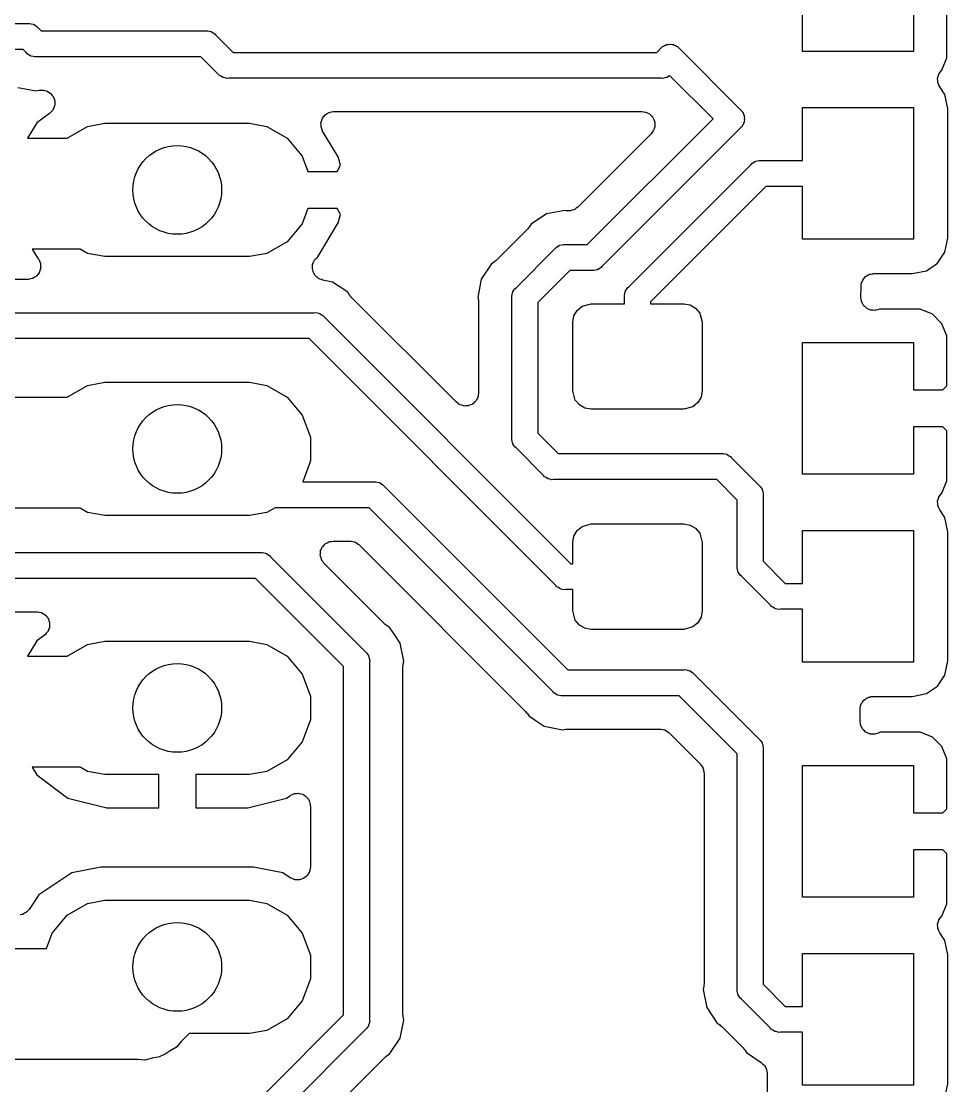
# Model space of a CAD drawing. Extents: x 81 to 178, y -172 to -32.
# Drawn here: x 104.32 to 116.84, y -93.96 to -79.58 of the extents above; entities that cross this region are included whole.
import ezdxf

# ---------------------------------------------------------------- set-up
doc = ezdxf.new("R2010")
doc.units = 0
doc.header["$MEASUREMENT"] = 0
doc.layers.add('BLACK', color=7, linetype='CONTINUOUS')

msp = doc.modelspace()

# ---------------------------------------------------------------- linework, layer by layer
at = {"layer": 'BLACK', "linetype": 'CONTINUOUS'}
for p, q in [((114.881, -79.9866), (114.881, -78.2066)), ((116.381, -79.3466), (116.381, -79.9866)), ((116.831, -80.0761), (116.831, -79.4003)), ((93.6371, -79.6103), (104.407, -79.6103)), ((104.407, -79.6103), (104.43, -79.6083)), ((104.43, -79.6083), (104.453, -79.6143)), ((104.453, -79.6143), (104.476, -79.6183)), ((104.476, -79.6183), (104.482, -79.6222)), ((104.482, -79.6222), (104.49, -79.6242)), ((104.49, -79.6242), (104.509, -79.6375)), ((104.509, -79.6375), (104.529, -79.6492)), ((104.529, -79.6492), (104.544, -79.6669)), ((104.544, -79.6669), (104.586, -79.709)), ((104.586, -79.709), (106.812, -79.709)), ((106.812, -79.709), (106.835, -79.707)), ((106.835, -79.707), (106.858, -79.713)), ((106.858, -79.713), (106.88, -79.717)), ((106.88, -79.717), (106.887, -79.7209)), ((106.887, -79.7209), (106.895, -79.723)), ((106.895, -79.723), (106.914, -79.7363)), ((106.914, -79.7363), (106.934, -79.7479)), ((106.934, -79.7479), (106.949, -79.7657)), ((106.949, -79.7657), (107.183, -80)), ((104.342, -79.9603), (93.7019, -79.9603)), ((104.384, -80.0023), (104.342, -79.9603)), ((112.908, -80), (112.975, -79.9331)), ((112.975, -79.9331), (112.986, -79.9221)), ((112.975, -79.9331), (112.975, -79.9331)), ((112.986, -79.9221), (113, -79.9156)), ((113, -79.9156), (113.013, -79.9066)), ((113.013, -79.9066), (113.028, -79.9026)), ((113.028, -79.9026), (113.042, -79.896)), ((113.042, -79.896), (113.057, -79.8947)), ((113.057, -79.8947), (113.072, -79.8907)), ((113.072, -79.8907), (113.088, -79.892)), ((113.088, -79.892), (113.103, -79.8907)), ((113.103, -79.8907), (113.118, -79.8947)), ((113.118, -79.8947), (113.134, -79.896)), ((113.134, -79.896), (113.148, -79.9026)), ((113.148, -79.9026), (113.163, -79.9066)), ((113.163, -79.9066), (113.176, -79.9156)), ((113.176, -79.9156), (113.19, -79.9221)), ((113.19, -79.9221), (113.201, -79.9331)), ((113.201, -79.9331), (114.052, -80.7849)), ((104.399, -80.0201), (104.384, -80.0023)), ((104.419, -80.0317), (104.399, -80.0201)), ((104.438, -80.0451), (104.419, -80.0317)), ((104.446, -80.0471), (104.438, -80.0451)), ((104.453, -80.051), (104.446, -80.0471)), ((104.476, -80.055), (104.453, -80.051)), ((104.498, -80.061), (104.476, -80.055)), ((104.521, -80.059), (104.498, -80.061)), ((106.747, -80.059), (104.521, -80.059)), ((106.981, -80.2934), (106.747, -80.059)), ((107.183, -80), (112.908, -80)), ((116.381, -79.9866), (114.881, -79.9866)), ((116.762, -80.2415), (116.831, -80.0761)), ((116.741, -80.2699), (116.757, -80.2465)), ((116.757, -80.2465), (116.762, -80.2415)), ((106.996, -80.3111), (106.981, -80.2934)), ((107.017, -80.3227), (106.996, -80.3111)), ((107.036, -80.3361), (107.017, -80.3227)), ((107.043, -80.3381), (107.036, -80.3361)), ((107.05, -80.342), (107.043, -80.3381)), ((107.073, -80.346), (107.05, -80.342)), ((107.095, -80.352), (107.073, -80.346)), ((107.118, -80.35), (107.095, -80.352)), ((112.973, -80.35), (107.118, -80.35)), ((112.996, -80.352), (112.973, -80.35)), ((113.018, -80.346), (112.996, -80.352)), ((113.041, -80.342), (113.018, -80.346)), ((113.048, -80.3381), (113.041, -80.342)), ((113.055, -80.3361), (113.048, -80.3381)), ((113.074, -80.3227), (113.055, -80.3361)), ((113.088, -80.3151), (113.074, -80.3227)), ((113.67, -80.8978), (113.088, -80.3151)), ((116.707, -80.3512), (116.715, -80.3239)), ((116.707, -80.3532), (116.707, -80.3512)), ((116.707, -80.355), (116.707, -80.3532)), ((116.709, -80.3834), (116.707, -80.355)), ((116.711, -80.4119), (116.709, -80.3834)), ((116.715, -80.3239), (116.723, -80.2963)), ((116.723, -80.2963), (116.724, -80.2947)), ((116.724, -80.2929), (116.741, -80.2699)), ((116.724, -80.2947), (116.724, -80.2929)), ((104.27, -80.4727), (104.469, -80.5124)), ((104.469, -80.5124), (104.469, -80.5124)), ((104.469, -80.5124), (104.514, -80.5213)), ((104.514, -80.5213), (104.558, -80.5124)), ((104.558, -80.5124), (104.575, -80.512)), ((104.575, -80.512), (104.592, -80.509)), ((104.592, -80.509), (104.596, -80.509)), ((104.596, -80.509), (104.602, -80.5099)), ((104.602, -80.5099), (104.607, -80.5093)), ((104.607, -80.5093), (104.615, -80.5111)), ((104.615, -80.5111), (104.619, -80.511)), ((104.619, -80.511), (104.63, -80.5149)), ((104.63, -80.5149), (104.631, -80.5152)), ((104.631, -80.5152), (104.656, -80.5196)), ((104.656, -80.5196), (104.661, -80.5222)), ((104.661, -80.5222), (104.666, -80.5234)), ((104.666, -80.5234), (104.687, -80.5373)), ((104.687, -80.5373), (104.709, -80.55)), ((104.709, -80.55), (104.712, -80.554)), ((116.712, -80.4136), (116.711, -80.4119)), ((116.712, -80.4156), (116.712, -80.4136)), ((116.724, -80.4414), (116.712, -80.4156)), ((116.736, -80.4675), (116.724, -80.4414)), ((116.805, -80.571), (116.736, -80.4675)), ((104.712, -80.554), (104.717, -80.5569)), ((104.717, -80.5569), (104.732, -80.5772)), ((104.732, -80.5772), (104.748, -80.5965)), ((104.748, -80.5965), (104.75, -80.6015)), ((104.75, -80.6015), (104.753, -80.6057)), ((104.753, -80.6057), (104.76, -80.6299)), ((104.76, -80.6299), (104.769, -80.6536)), ((104.769, -80.6536), (104.769, -80.6589)), ((104.769, -80.6589), (104.77, -80.664)), ((104.77, -80.664), (104.769, -80.6892)), ((104.769, -80.6892), (104.769, -80.7144)), ((116.843, -80.7638), (116.805, -80.571)), ((104.701, -80.8246), (104.527, -80.9535)), ((104.704, -80.8207), (104.701, -80.8246)), ((104.709, -80.8181), (104.704, -80.8207)), ((104.725, -80.7987), (104.709, -80.8181)), ((104.742, -80.7804), (104.725, -80.7987)), ((104.745, -80.7756), (104.742, -80.7804)), ((104.748, -80.7715), (104.745, -80.7756)), ((104.757, -80.7478), (104.748, -80.7715)), ((104.767, -80.7247), (104.757, -80.7478)), ((104.769, -80.7144), (104.767, -80.7194)), ((104.767, -80.7194), (104.767, -80.7247)), ((108.43, -80.841), (108.455, -80.8264)), ((108.455, -80.8264), (108.48, -80.8116)), ((108.48, -80.8116), (108.481, -80.8113)), ((108.481, -80.8113), (108.482, -80.8106)), ((108.482, -80.8106), (108.511, -80.8055)), ((108.511, -80.8055), (108.539, -80.8)), ((108.539, -80.8), (108.541, -80.8003)), ((108.541, -80.8003), (108.542, -80.8)), ((108.542, -80.8), (112.709, -80.8)), ((112.709, -80.8), (112.732, -80.804)), ((112.732, -80.804), (112.755, -80.806)), ((112.755, -80.806), (112.762, -80.8092)), ((112.762, -80.8092), (112.769, -80.8106)), ((112.769, -80.8106), (112.789, -80.822)), ((112.789, -80.822), (112.81, -80.8317)), ((112.81, -80.8317), (112.815, -80.8371)), ((112.815, -80.8371), (112.822, -80.841)), ((114.052, -80.7849), (114.052, -80.7849)), ((114.052, -80.7849), (114.063, -80.7959)), ((114.063, -80.7959), (114.07, -80.81)), ((114.07, -80.81), (114.079, -80.8227)), ((114.079, -80.8227), (114.083, -80.8377)), ((114.083, -80.8377), (114.089, -80.8518)), ((114.881, -81.4616), (114.881, -80.7466)), ((114.881, -80.7466), (116.381, -80.7466)), ((116.381, -80.7466), (116.381, -82.5266)), ((116.843, -82.5094), (116.843, -80.7638)), ((104.527, -80.9535), (104.403, -81.1603)), ((105.213, -81.0002), (105.447, -80.959)), ((105.447, -80.959), (107.405, -80.959)), ((107.405, -80.959), (107.639, -81.0002)), ((108.369, -80.9474), (108.37, -80.9461)), ((108.37, -80.9764), (108.369, -80.9474)), ((108.37, -80.9446), (108.38, -80.9174)), ((108.37, -80.9461), (108.37, -80.9446)), ((108.37, -81.0054), (108.37, -80.9764)), ((108.38, -80.9174), (108.389, -80.89)), ((108.389, -80.89), (108.39, -80.8889)), ((108.39, -80.8889), (108.391, -80.8875)), ((108.391, -80.8875), (108.409, -80.8653)), ((108.409, -80.8653), (108.427, -80.8428)), ((108.427, -80.8428), (108.429, -80.8421)), ((108.429, -80.8421), (108.43, -80.841)), ((111.97, -82.598), (113.67, -80.8978)), ((112.822, -80.841), (112.836, -80.8585)), ((112.836, -80.8585), (112.853, -80.8746)), ((112.853, -80.8746), (112.856, -80.8816)), ((112.856, -80.8816), (112.861, -80.8875)), ((112.861, -80.8875), (112.869, -80.909)), ((112.869, -80.909), (112.878, -80.9297)), ((112.878, -80.9297), (112.879, -80.9374)), ((112.879, -80.9374), (112.882, -80.9446)), ((112.882, -80.9446), (112.882, -80.9675)), ((112.882, -80.9675), (112.884, -80.9903)), ((114.079, -80.9729), (114.07, -80.9856)), ((114.083, -80.9579), (114.079, -80.9729)), ((114.089, -80.9438), (114.083, -80.9579)), ((114.089, -80.8518), (114.091, -80.8673)), ((114.091, -80.9283), (114.089, -80.9438)), ((114.091, -80.8673), (114.095, -80.8823)), ((114.095, -80.9133), (114.091, -80.9283)), ((114.095, -80.8823), (114.093, -80.8978)), ((114.093, -80.8978), (114.095, -80.9133)), ((104.939, -81.1589), (105.213, -81.0002)), ((107.639, -81.0002), (107.913, -81.1589)), ((108.37, -81.0068), (108.37, -81.0054)), ((108.37, -81.0082), (108.37, -81.0068)), ((108.381, -81.0353), (108.37, -81.0082)), ((108.391, -81.0625), (108.381, -81.0353)), ((108.391, -81.0636), (108.391, -81.0625)), ((108.392, -81.065), (108.391, -81.0636)), ((108.601, -81.414), (108.392, -81.065)), ((112.833, -81.0988), (111.84, -82.0919)), ((114.052, -81.0107), (112.172, -82.8913)), ((112.846, -81.08), (112.833, -81.0988)), ((112.861, -81.0625), (112.846, -81.08)), ((112.863, -81.0553), (112.861, -81.0625)), ((112.868, -81.049), (112.863, -81.0553)), ((112.874, -81.0269), (112.868, -81.049)), ((112.882, -81.0054), (112.874, -81.0269)), ((112.884, -80.9903), (112.882, -80.9977)), ((112.882, -80.9977), (112.882, -81.0054)), ((114.063, -80.9997), (114.052, -81.0107)), ((114.052, -81.0107), (114.052, -81.0107)), ((114.07, -80.9856), (114.063, -80.9997)), ((104.403, -81.1603), (104.937, -81.1603)), ((104.937, -81.1603), (104.939, -81.1589)), ((107.913, -81.1589), (108.117, -81.4021)), ((108.117, -81.4021), (108.193, -81.609)), ((108.632, -81.5258), (108.601, -81.414)), ((108.587, -81.609), (108.632, -81.5258)), ((112.531, -83.1689), (114.181, -81.5183)), ((114.181, -81.5183), (114.196, -81.5005)), ((114.196, -81.5005), (114.216, -81.4889)), ((114.216, -81.4889), (114.235, -81.4756)), ((114.235, -81.4756), (114.243, -81.4735)), ((114.243, -81.4735), (114.25, -81.4696)), ((114.25, -81.4696), (114.272, -81.4656)), ((114.272, -81.4656), (114.295, -81.4596)), ((114.295, -81.4596), (114.318, -81.4616)), ((114.318, -81.4616), (114.881, -81.4616)), ((108.193, -81.609), (108.587, -81.609)), ((114.383, -81.8116), (112.824, -83.3705)), ((114.881, -81.8116), (114.383, -81.8116)), ((114.881, -82.5266), (114.881, -81.8116)), ((108.193, -82.109), (108.117, -82.3159)), ((108.587, -82.109), (108.193, -82.109)), ((108.632, -82.1922), (108.587, -82.109)), ((111.766, -82.1332), (111.743, -82.1411)), ((111.79, -82.1268), (111.766, -82.1332)), ((111.795, -82.1235), (111.79, -82.1268)), ((111.8, -82.1216), (111.795, -82.1235)), ((111.82, -82.1061), (111.8, -82.1216)), ((111.84, -82.0919), (111.82, -82.1061)), ((108.601, -82.304), (108.632, -82.1922)), ((111.418, -82.1843), (111.211, -82.3224)), ((111.617, -82.1446), (111.418, -82.1843)), ((111.662, -82.1357), (111.617, -82.1446)), ((111.617, -82.1446), (111.617, -82.1446)), ((111.682, -82.1398), (111.662, -82.1357)), ((111.707, -82.1403), (111.682, -82.1398)), ((111.731, -82.1425), (111.707, -82.1403)), ((111.737, -82.141), (111.731, -82.1425)), ((111.743, -82.1411), (111.737, -82.141)), ((108.117, -82.3159), (107.913, -82.5591)), ((108.325, -82.7645), (108.601, -82.304)), ((111.164, -82.3868), (110.739, -82.8119)), ((111.174, -82.3727), (111.164, -82.3868)), ((111.186, -82.3602), (111.174, -82.3727)), ((111.211, -82.3224), (111.186, -82.3602)), ((107.913, -82.5591), (107.639, -82.7178)), ((116.381, -82.5266), (114.881, -82.5266)), ((116.805, -82.7022), (116.843, -82.5094)), ((105.114, -82.6603), (104.464, -82.6603)), ((104.464, -82.6603), (104.535, -82.7784)), ((105.213, -82.7178), (105.114, -82.6603)), ((111.007, -83.1804), (111.532, -82.6546)), ((111.532, -82.6546), (111.547, -82.6369)), ((111.547, -82.6369), (111.567, -82.6253)), ((111.567, -82.6253), (111.586, -82.6119)), ((111.586, -82.6119), (111.594, -82.6099)), ((111.594, -82.6099), (111.601, -82.606)), ((111.601, -82.606), (111.624, -82.602)), ((111.624, -82.602), (111.646, -82.596)), ((111.646, -82.596), (111.669, -82.598)), ((111.669, -82.598), (111.97, -82.598)), ((116.705, -82.851), (116.805, -82.7022)), ((104.535, -82.7784), (104.552, -82.7966)), ((104.552, -82.7966), (104.554, -82.8014)), ((104.554, -82.8014), (104.558, -82.8055)), ((104.558, -82.8055), (104.567, -82.8292)), ((104.567, -82.8292), (104.577, -82.8523)), ((104.577, -82.8523), (104.577, -82.8576)), ((105.447, -82.759), (105.213, -82.7178)), ((107.405, -82.759), (105.447, -82.759)), ((107.639, -82.7178), (107.405, -82.759)), ((108.262, -82.8547), (108.264, -82.843)), ((108.264, -82.843), (108.274, -82.827)), ((108.274, -82.827), (108.282, -82.81)), ((108.282, -82.81), (108.29, -82.8013)), ((108.29, -82.8013), (108.296, -82.791)), ((108.296, -82.791), (108.311, -82.7794)), ((108.311, -82.7794), (108.323, -82.7658)), ((108.323, -82.7658), (108.325, -82.7645)), ((110.712, -82.8337), (110.674, -82.8589)), ((110.725, -82.8218), (110.712, -82.8337)), ((110.739, -82.8119), (110.725, -82.8218)), ((116.557, -82.9505), (116.705, -82.851)), ((104.558, -82.9805), (104.542, -82.9998)), ((104.56, -82.9755), (104.558, -82.9805)), ((104.563, -82.9713), (104.56, -82.9755)), ((104.57, -82.9471), (104.563, -82.9713)), ((104.579, -82.9234), (104.57, -82.9471)), ((104.577, -82.8576), (104.579, -82.8626)), ((104.579, -82.8626), (104.579, -82.8878)), ((104.579, -82.8878), (104.58, -82.913)), ((104.58, -82.913), (104.579, -82.9181)), ((104.579, -82.9181), (104.579, -82.9234)), ((108.253, -82.9026), (108.256, -82.8843)), ((108.254, -82.9144), (108.253, -82.9026)), ((108.254, -82.9264), (108.254, -82.9144)), ((108.259, -82.9442), (108.254, -82.9264)), ((108.256, -82.8843), (108.257, -82.8657)), ((108.257, -82.8657), (108.262, -82.8547)), ((108.262, -82.9626), (108.259, -82.9442)), ((108.268, -82.9732), (108.262, -82.9626)), ((108.271, -82.9847), (108.268, -82.9732)), ((108.282, -82.9996), (108.271, -82.9847)), ((110.674, -82.8589), (110.536, -83.0657)), ((111.734, -82.948), (111.3, -83.382)), ((112.035, -82.948), (111.734, -82.948)), ((112.058, -82.95), (112.035, -82.948)), ((112.081, -82.944), (112.058, -82.95)), ((112.103, -82.94), (112.081, -82.944)), ((112.11, -82.9361), (112.103, -82.94)), ((112.118, -82.934), (112.11, -82.9361)), ((112.137, -82.9207), (112.118, -82.934)), ((112.157, -82.9091), (112.137, -82.9207)), ((112.172, -82.8913), (112.157, -82.9091)), ((115.801, -82.9967), (115.816, -82.9914)), ((115.816, -82.9914), (115.831, -82.9915)), ((115.831, -82.9915), (115.846, -82.9889)), ((115.846, -82.9889), (116.364, -82.9889)), ((116.364, -82.9889), (116.557, -82.9505)), ((104.406, -83.068), (93.6239, -83.068)), ((104.412, -83.0671), (104.406, -83.068)), ((104.417, -83.0677), (104.412, -83.0671)), ((104.441, -83.0618), (104.417, -83.0677)), ((104.466, -83.0574), (104.441, -83.0618)), ((104.471, -83.0548), (104.466, -83.0574)), ((104.476, -83.0536), (104.471, -83.0548)), ((104.497, -83.0397), (104.476, -83.0536)), ((104.519, -83.0271), (104.497, -83.0397)), ((104.522, -83.023), (104.519, -83.0271)), ((104.527, -83.0201), (104.522, -83.023)), ((104.542, -82.9998), (104.527, -83.0201)), ((108.291, -83.0159), (108.282, -82.9996)), ((108.3, -83.0238), (108.291, -83.0159)), ((108.307, -83.0335), (108.3, -83.0238)), ((108.323, -83.0437), (108.307, -83.0335)), ((108.337, -83.056), (108.323, -83.0437)), ((108.348, -83.0603), (108.337, -83.056)), ((108.358, -83.067), (108.348, -83.0603)), ((108.376, -83.0713), (108.358, -83.067)), ((108.393, -83.078), (108.376, -83.0713)), ((108.525, -83.1043), (108.393, -83.078)), ((108.732, -83.2424), (108.525, -83.1043)), ((110.536, -83.0657), (110.497, -83.2649)), ((115.673, -83.1335), (115.679, -83.1189)), ((115.673, -83.1486), (115.673, -83.1335)), ((115.679, -83.1189), (115.681, -83.1036)), ((115.681, -83.1036), (115.689, -83.0906)), ((115.689, -83.0906), (115.694, -83.0764)), ((115.694, -83.0764), (115.704, -83.0645)), ((115.704, -83.0645), (115.712, -83.0511)), ((115.712, -83.0511), (115.723, -83.0414)), ((115.723, -83.0414), (115.733, -83.0298)), ((115.733, -83.0298), (115.746, -83.022)), ((115.746, -83.022), (115.758, -83.0121)), ((115.758, -83.0121), (115.773, -83.007)), ((115.773, -83.007), (115.786, -82.9994)), ((115.786, -82.9994), (115.801, -82.9967)), ((108.757, -83.2803), (108.732, -83.2424)), ((108.769, -83.2927), (108.757, -83.2803)), ((110.497, -83.2649), (110.488, -83.3095)), ((110.497, -83.2649), (110.497, -83.2649)), ((110.948, -83.2941), (110.954, -83.2716)), ((110.954, -83.2716), (110.958, -83.2488)), ((110.958, -83.2488), (110.962, -83.242)), ((110.962, -83.242), (110.964, -83.2344)), ((110.964, -83.2344), (110.977, -83.2154)), ((110.977, -83.2154), (110.989, -83.1953)), ((110.989, -83.1953), (111.007, -83.1804)), ((112.472, -83.2825), (112.478, -83.2601)), ((112.474, -83.3056), (112.472, -83.2825)), ((112.478, -83.2601), (112.482, -83.2372)), ((112.482, -83.2372), (112.486, -83.2305)), ((112.486, -83.2305), (112.488, -83.2229)), ((112.488, -83.2229), (112.501, -83.2039)), ((112.501, -83.2039), (112.513, -83.1838)), ((112.513, -83.1838), (112.531, -83.1689)), ((115.67, -83.3133), (115.671, -83.1635)), ((115.671, -83.1635), (115.673, -83.1486)), ((108.779, -83.3068), (108.769, -83.2927)), ((110.201, -84.7289), (108.779, -83.3068)), ((110.488, -83.3095), (110.497, -83.3542)), ((110.497, -83.3542), (110.497, -83.3714)), ((110.497, -83.3714), (110.5, -83.3883)), ((110.5, -83.3883), (110.5, -84.6051)), ((110.95, -83.3172), (110.948, -83.2941)), ((110.95, -85.2094), (110.95, -83.3172)), ((111.3, -83.382), (111.3, -85.1445)), ((111.899, -83.4315), (112.024, -83.398)), ((112.024, -83.398), (112.474, -83.398)), ((112.474, -83.398), (112.474, -83.3056)), ((112.824, -83.3705), (112.824, -83.398)), ((112.824, -83.398), (113.274, -83.398)), ((113.274, -83.398), (113.36, -83.4131)), ((113.36, -83.4131), (113.435, -83.4565)), ((115.674, -83.336), (115.67, -83.3133)), ((115.676, -83.3589), (115.674, -83.336)), ((115.679, -83.3657), (115.676, -83.3589)), ((115.681, -83.3731), (115.679, -83.3657)), ((115.692, -83.3931), (115.681, -83.3731)), ((115.702, -83.414), (115.692, -83.3931)), ((115.707, -83.4193), (115.702, -83.414)), ((115.711, -83.4258), (115.707, -83.4193)), ((115.729, -83.4407), (115.711, -83.4258)), ((90.2352, -83.518), (108.274, -83.518)), ((108.274, -83.518), (108.297, -83.516)), ((108.297, -83.516), (108.319, -83.522)), ((108.319, -83.522), (108.342, -83.526)), ((108.342, -83.526), (108.349, -83.5299)), ((108.349, -83.5299), (108.357, -83.532)), ((108.357, -83.532), (108.376, -83.5453)), ((108.376, -83.5453), (108.396, -83.5569)), ((108.396, -83.5569), (108.411, -83.5747)), ((111.774, -83.648), (111.789, -83.5625)), ((111.789, -83.5625), (111.832, -83.4873)), ((111.832, -83.4873), (111.899, -83.4315)), ((113.435, -83.4565), (113.491, -83.523)), ((113.491, -83.523), (113.524, -83.648)), ((115.745, -83.457), (115.729, -83.4407)), ((115.752, -83.4602), (115.745, -83.457)), ((115.757, -83.465), (115.752, -83.4602)), ((115.779, -83.4729), (115.757, -83.465)), ((115.8, -83.4827), (115.779, -83.4729)), ((115.807, -83.4833), (115.8, -83.4827)), ((115.814, -83.4859), (115.807, -83.4833)), ((115.837, -83.486), (115.814, -83.4859)), ((115.86, -83.488), (115.837, -83.486)), ((115.868, -83.486), (115.86, -83.488)), ((115.875, -83.4861), (115.868, -83.486)), ((115.897, -83.4782), (115.875, -83.4861)), ((115.919, -83.4722), (115.897, -83.4782)), ((115.92, -83.4716), (115.919, -83.4722)), ((116.471, -83.4716), (115.92, -83.4716)), ((116.636, -83.5401), (116.471, -83.4716)), ((116.762, -83.6667), (116.636, -83.5401)), ((108.411, -83.5747), (111.746, -86.9105)), ((111.774, -84.573), (111.774, -83.648)), ((113.524, -83.648), (113.524, -84.573)), ((116.831, -83.8321), (116.762, -83.6667)), ((116.831, -84.5079), (116.831, -83.8321)), ((108.209, -83.868), (90.3001, -83.868)), ((111.545, -87.2039), (108.209, -83.868)), ((114.881, -85.7016), (114.881, -83.9216)), ((114.881, -83.9216), (116.381, -83.9216)), ((116.381, -83.9216), (116.381, -84.5616)), ((104.939, -84.6589), (105.213, -84.5002)), ((105.213, -84.5002), (105.447, -84.459)), ((105.447, -84.459), (107.405, -84.459)), ((107.405, -84.459), (107.639, -84.5002)), ((107.639, -84.5002), (107.913, -84.6589)), ((111.807, -84.698), (111.774, -84.573)), ((113.524, -84.573), (113.509, -84.6585)), ((116.381, -84.5616), (116.777, -84.5616)), ((116.777, -84.5616), (116.831, -84.5079)), ((92.968, -84.6603), (104.937, -84.6603)), ((104.937, -84.6603), (104.939, -84.6589)), ((107.913, -84.6589), (108.117, -84.9021)), ((110.459, -84.7176), (110.442, -84.7323)), ((110.463, -84.7109), (110.459, -84.7176)), ((110.468, -84.7055), (110.463, -84.7109)), ((110.478, -84.6848), (110.468, -84.7055)), ((110.489, -84.665), (110.478, -84.6848)), ((110.491, -84.6574), (110.489, -84.665)), ((110.494, -84.6504), (110.491, -84.6574)), ((110.496, -84.6276), (110.494, -84.6504)), ((110.5, -84.6051), (110.496, -84.6276)), ((111.863, -84.7645), (111.807, -84.698)), ((113.509, -84.6585), (113.466, -84.7337)), ((110.22, -84.742), (110.201, -84.7289)), ((110.238, -84.7567), (110.22, -84.742)), ((110.245, -84.7593), (110.238, -84.7567)), ((110.251, -84.7637), (110.245, -84.7593)), ((110.273, -84.7697), (110.251, -84.7637)), ((110.295, -84.7775), (110.273, -84.7697)), ((110.302, -84.7775), (110.295, -84.7775)), ((110.31, -84.7795), (110.302, -84.7775)), ((110.333, -84.7775), (110.31, -84.7795)), ((110.355, -84.7775), (110.333, -84.7775)), ((110.363, -84.7748), (110.355, -84.7775)), ((110.37, -84.7742), (110.363, -84.7748)), ((110.391, -84.7645), (110.37, -84.7742)), ((110.413, -84.7567), (110.391, -84.7645)), ((110.418, -84.7517), (110.413, -84.7567)), ((110.425, -84.7485), (110.418, -84.7517)), ((110.442, -84.7323), (110.425, -84.7485)), ((111.938, -84.8079), (111.863, -84.7645)), ((112.024, -84.823), (111.938, -84.8079)), ((113.274, -84.823), (112.024, -84.823)), ((113.399, -84.7895), (113.274, -84.823)), ((113.466, -84.7337), (113.399, -84.7895)), ((108.117, -84.9021), (108.226, -85.2003)), ((111.3, -85.1445), (111.578, -85.423)), ((116.777, -85.0616), (116.381, -85.0616)), ((116.381, -85.0616), (116.381, -85.7016)), ((116.831, -85.1153), (116.777, -85.0616)), ((116.831, -85.7911), (116.831, -85.1153)), ((108.226, -85.2003), (108.226, -85.5177)), ((110.948, -85.2325), (110.95, -85.2094)), ((110.954, -85.2549), (110.948, -85.2325)), ((110.958, -85.2778), (110.954, -85.2549)), ((110.962, -85.2845), (110.958, -85.2778)), ((110.964, -85.2921), (110.962, -85.2845)), ((110.977, -85.3111), (110.964, -85.2921)), ((110.989, -85.3312), (110.977, -85.3111)), ((111.007, -85.3461), (110.989, -85.3312)), ((111.377, -85.7163), (111.007, -85.3461)), ((111.578, -85.423), (113.784, -85.423)), ((113.784, -85.423), (113.807, -85.421)), ((113.807, -85.421), (113.83, -85.427)), ((113.83, -85.427), (113.853, -85.431)), ((113.853, -85.431), (113.86, -85.4349)), ((113.86, -85.4349), (113.867, -85.437)), ((113.867, -85.437), (113.886, -85.4503)), ((108.226, -85.5177), (108.122, -85.804)), ((113.886, -85.4503), (113.906, -85.4619)), ((113.906, -85.4619), (113.921, -85.4797)), ((113.921, -85.4797), (114.291, -85.8499)), ((111.392, -85.7341), (111.377, -85.7163)), ((116.381, -85.7016), (114.881, -85.7016)), ((108.122, -85.804), (109.085, -85.804)), ((109.085, -85.804), (109.108, -85.802)), ((109.108, -85.802), (109.131, -85.808)), ((109.131, -85.808), (109.154, -85.812)), ((109.154, -85.812), (109.161, -85.8159)), ((109.161, -85.8159), (109.168, -85.818)), ((109.168, -85.818), (109.187, -85.8313)), ((109.187, -85.8313), (109.207, -85.8429)), ((109.207, -85.8429), (109.222, -85.8607)), ((109.222, -85.8607), (111.705, -88.344)), ((111.412, -85.7457), (111.392, -85.7341)), ((111.431, -85.759), (111.412, -85.7457)), ((111.438, -85.7611), (111.431, -85.759)), ((111.445, -85.765), (111.438, -85.7611)), ((111.468, -85.769), (111.445, -85.765)), ((111.491, -85.775), (111.468, -85.769)), ((111.514, -85.773), (111.491, -85.775)), ((113.72, -85.773), (111.514, -85.773)), ((113.998, -86.0515), (113.72, -85.773)), ((114.291, -85.8499), (114.309, -85.8648)), ((114.309, -85.8648), (114.321, -85.8849)), ((116.762, -85.9565), (116.831, -85.7911)), ((114.321, -85.8849), (114.334, -85.9039)), ((114.334, -85.9039), (114.336, -85.9115)), ((114.336, -85.9115), (114.34, -85.9182)), ((114.34, -85.9182), (114.344, -85.9411)), ((114.344, -85.9411), (114.35, -85.9635)), ((114.35, -85.9635), (114.348, -85.9866)), ((114.348, -85.9866), (114.348, -86.8779)), ((116.715, -86.0389), (116.723, -86.0113)), ((116.723, -86.0113), (116.724, -86.0097)), ((116.724, -86.0079), (116.741, -85.9849)), ((116.724, -86.0097), (116.724, -86.0079)), ((116.741, -85.9849), (116.757, -85.9615)), ((116.757, -85.9615), (116.762, -85.9565)), ((105.114, -86.1603), (92.968, -86.1603)), ((105.213, -86.2178), (105.114, -86.1603)), ((107.749, -86.154), (107.639, -86.2178)), ((109.021, -86.154), (107.749, -86.154)), ((111.504, -88.6374), (109.021, -86.154)), ((113.998, -86.9427), (113.998, -86.0515)), ((116.707, -86.0662), (116.715, -86.0389)), ((116.707, -86.0682), (116.707, -86.0662)), ((116.707, -86.07), (116.707, -86.0682)), ((116.709, -86.0984), (116.707, -86.07)), ((116.711, -86.1269), (116.709, -86.0984)), ((116.712, -86.1286), (116.711, -86.1269)), ((116.712, -86.1306), (116.712, -86.1286)), ((116.724, -86.1564), (116.712, -86.1306)), ((116.736, -86.1825), (116.724, -86.1564)), ((105.447, -86.259), (105.213, -86.2178)), ((107.405, -86.259), (105.447, -86.259)), ((107.639, -86.2178), (107.405, -86.259)), ((116.805, -86.286), (116.736, -86.1825)), ((116.843, -86.4788), (116.805, -86.286)), ((111.832, -86.4623), (111.899, -86.4065)), ((111.899, -86.4065), (112.024, -86.373)), ((112.024, -86.373), (113.274, -86.373)), ((113.274, -86.373), (113.36, -86.3881)), ((113.36, -86.3881), (113.435, -86.4315)), ((113.435, -86.4315), (113.491, -86.498)), ((111.774, -86.623), (111.789, -86.5375)), ((111.789, -86.5375), (111.832, -86.4623)), ((113.491, -86.498), (113.524, -86.623)), ((114.881, -87.1766), (114.881, -86.4616)), ((114.881, -86.4616), (116.381, -86.4616)), ((116.381, -86.4616), (116.381, -88.2416)), ((116.843, -88.2244), (116.843, -86.4788)), ((108.364, -86.7414), (108.365, -86.7337)), ((108.365, -86.7337), (108.375, -86.713)), ((108.375, -86.713), (108.383, -86.6915)), ((108.383, -86.6915), (108.387, -86.6856)), ((108.387, -86.6856), (108.391, -86.6786)), ((108.391, -86.6786), (108.407, -86.6625)), ((108.407, -86.6625), (108.422, -86.6449)), ((108.422, -86.6449), (108.428, -86.6411)), ((108.428, -86.6411), (108.434, -86.6356)), ((108.434, -86.6356), (108.454, -86.626)), ((108.454, -86.626), (108.474, -86.6146)), ((108.474, -86.6146), (108.482, -86.6132)), ((108.482, -86.6132), (108.489, -86.61)), ((108.489, -86.61), (108.512, -86.608)), ((108.512, -86.608), (108.534, -86.604)), ((108.534, -86.604), (108.762, -86.604)), ((108.762, -86.604), (108.769, -86.6053)), ((108.769, -86.6053), (108.777, -86.6047)), ((108.777, -86.6047), (108.799, -86.6106)), ((108.799, -86.6106), (108.821, -86.6146)), ((108.821, -86.6146), (108.828, -86.6184)), ((108.828, -86.6184), (108.836, -86.6204)), ((108.836, -86.6204), (108.854, -86.6335)), ((108.854, -86.6335), (108.874, -86.6449)), ((108.874, -86.6449), (108.879, -86.6508)), ((108.879, -86.6508), (108.885, -86.6553)), ((108.885, -86.6553), (111.135, -88.9052)), ((111.774, -86.9105), (111.774, -86.623)), ((113.524, -86.623), (113.524, -87.548)), ((90.1078, -86.7603), (107.551, -86.7603)), ((107.551, -86.7603), (107.574, -86.7583)), ((107.574, -86.7583), (107.597, -86.7643)), ((107.597, -86.7643), (107.62, -86.7683)), ((107.62, -86.7683), (107.627, -86.7722)), ((107.627, -86.7722), (107.634, -86.7742)), ((107.634, -86.7742), (107.653, -86.7875)), ((107.653, -86.7875), (107.673, -86.7992)), ((107.673, -86.7992), (107.688, -86.8169)), ((107.688, -86.8169), (108.969, -88.0982)), ((108.36, -86.7943), (108.362, -86.7715)), ((108.362, -86.8017), (108.36, -86.7943)), ((108.362, -86.7486), (108.364, -86.7414)), ((108.362, -86.7715), (108.362, -86.7486)), ((108.362, -86.8094), (108.362, -86.8017)), ((108.37, -86.8309), (108.362, -86.8094)), ((108.375, -86.853), (108.37, -86.8309)), ((108.38, -86.8593), (108.375, -86.853)), ((108.383, -86.8665), (108.38, -86.8593)), ((108.397, -86.884), (108.383, -86.8665)), ((114.348, -86.8779), (114.647, -87.1766)), ((108.41, -86.9027), (108.397, -86.884)), ((109.237, -87.7297), (108.41, -86.9027)), ((111.746, -86.9105), (111.774, -86.9105)), ((113.996, -86.9659), (113.998, -86.9427)), ((114.002, -86.9883), (113.996, -86.9659)), ((114.006, -87.0112), (114.002, -86.9883)), ((114.01, -87.0179), (114.006, -87.0112)), ((114.012, -87.0255), (114.01, -87.0179)), ((107.486, -87.1103), (90.0429, -87.1103)), ((108.676, -88.2998), (107.486, -87.1103)), ((114.025, -87.0445), (114.012, -87.0255)), ((114.037, -87.0646), (114.025, -87.0445)), ((114.055, -87.0795), (114.037, -87.0646)), ((114.445, -87.47), (114.055, -87.0795)), ((111.56, -87.2216), (111.545, -87.2039)), ((111.58, -87.2332), (111.56, -87.2216)), ((111.599, -87.2465), (111.58, -87.2332)), ((111.606, -87.2486), (111.599, -87.2465)), ((111.613, -87.2525), (111.606, -87.2486)), ((111.636, -87.2565), (111.613, -87.2525)), ((111.659, -87.2625), (111.636, -87.2565)), ((111.682, -87.2605), (111.659, -87.2625)), ((111.774, -87.2605), (111.682, -87.2605)), ((111.774, -87.548), (111.774, -87.2605)), ((114.647, -87.1766), (114.881, -87.1766)), ((93.3966, -87.5603), (104.527, -87.5603)), ((104.527, -87.5603), (104.533, -87.5612)), ((104.533, -87.5612), (104.538, -87.5606)), ((104.538, -87.5606), (104.562, -87.5665)), ((104.562, -87.5665), (104.587, -87.5708)), ((104.587, -87.5708), (104.592, -87.5735)), ((104.592, -87.5735), (104.597, -87.5747)), ((104.597, -87.5747), (104.618, -87.5886)), ((104.618, -87.5886), (104.64, -87.6012)), ((111.807, -87.673), (111.774, -87.548)), ((113.524, -87.548), (113.509, -87.6335)), ((114.46, -87.4877), (114.445, -87.47)), ((114.48, -87.4993), (114.46, -87.4877)), ((114.499, -87.5127), (114.48, -87.4993)), ((114.507, -87.5147), (114.499, -87.5127)), ((114.513, -87.5186), (114.507, -87.5147)), ((114.536, -87.5226), (114.513, -87.5186)), ((114.559, -87.5286), (114.536, -87.5226)), ((114.582, -87.5266), (114.559, -87.5286)), ((114.881, -87.5266), (114.582, -87.5266)), ((114.881, -88.2416), (114.881, -87.5266)), ((104.64, -87.6012), (104.643, -87.6053)), ((104.643, -87.6053), (104.648, -87.6082)), ((104.648, -87.6082), (104.663, -87.6285)), ((104.663, -87.6285), (104.679, -87.6478)), ((104.679, -87.6478), (104.681, -87.6528)), ((104.681, -87.6528), (104.684, -87.657)), ((104.684, -87.657), (104.691, -87.6812)), ((104.691, -87.6812), (104.7, -87.7049)), ((104.7, -87.7049), (104.7, -87.7102)), ((104.7, -87.7102), (104.701, -87.7153)), ((104.701, -87.7153), (104.7, -87.7405)), ((104.7, -87.7405), (104.7, -87.7657)), ((109.251, -87.7395), (109.237, -87.7297)), ((109.264, -87.7514), (109.251, -87.7395)), ((111.863, -87.7395), (111.807, -87.673)), ((111.938, -87.7829), (111.863, -87.7395)), ((113.466, -87.7087), (113.399, -87.7645)), ((113.509, -87.6335), (113.466, -87.7087)), ((104.632, -87.8758), (104.527, -87.9535)), ((104.635, -87.872), (104.632, -87.8758)), ((104.64, -87.8693), (104.635, -87.872)), ((104.656, -87.85), (104.64, -87.8693)), ((104.673, -87.8317), (104.656, -87.85)), ((104.675, -87.8268), (104.673, -87.8317)), ((104.679, -87.8228), (104.675, -87.8268)), ((104.687, -87.7991), (104.679, -87.8228)), ((104.698, -87.7759), (104.687, -87.7991)), ((104.7, -87.7657), (104.698, -87.7707)), ((104.698, -87.7707), (104.698, -87.7759)), ((109.302, -87.7767), (109.264, -87.7514)), ((109.363, -87.8689), (109.302, -87.7767)), ((109.44, -87.9835), (109.363, -87.8689)), ((112.024, -87.798), (111.938, -87.7829)), ((113.274, -87.798), (112.024, -87.798)), ((113.399, -87.7645), (113.274, -87.798)), ((104.527, -87.9535), (104.403, -88.1603)), ((104.939, -88.1589), (105.213, -88.0002)), ((105.213, -88.0002), (105.447, -87.959)), ((105.447, -87.959), (107.405, -87.959)), ((107.405, -87.959), (107.639, -88.0002)), ((107.639, -88.0002), (107.913, -88.1589)), ((109.488, -88.2273), (109.44, -87.9835)), ((104.403, -88.1603), (104.937, -88.1603)), ((104.937, -88.1603), (104.939, -88.1589)), ((107.913, -88.1589), (108.117, -88.4021)), ((108.969, -88.0982), (108.987, -88.1131)), ((108.987, -88.1131), (108.999, -88.1332)), ((108.999, -88.1332), (109.012, -88.1522)), ((109.012, -88.1522), (109.014, -88.1598)), ((109.014, -88.1598), (109.018, -88.1665)), ((109.018, -88.1665), (109.022, -88.1894)), ((108.676, -93.0065), (108.676, -88.2998)), ((109.022, -88.1894), (109.028, -88.2118)), ((109.028, -88.2118), (109.026, -88.235)), ((109.026, -88.235), (109.026, -93.0714)), ((109.476, -88.3061), (109.479, -88.2892)), ((109.476, -93.0002), (109.476, -88.3061)), ((109.479, -88.272), (109.488, -88.2273)), ((109.479, -88.2892), (109.479, -88.272)), ((116.381, -88.2416), (114.881, -88.2416)), ((116.805, -88.4172), (116.843, -88.2244)), ((108.117, -88.4021), (108.226, -88.7003)), ((111.705, -88.344), (113.276, -88.344)), ((113.276, -88.344), (113.299, -88.342)), ((113.299, -88.342), (113.322, -88.348)), ((113.322, -88.348), (113.345, -88.352)), ((113.345, -88.352), (113.352, -88.3559)), ((113.352, -88.3559), (113.359, -88.358)), ((113.359, -88.358), (113.378, -88.3713)), ((113.378, -88.3713), (113.398, -88.3829)), ((113.398, -88.3829), (113.413, -88.4007)), ((113.413, -88.4007), (114.291, -89.2789)), ((116.705, -88.566), (116.805, -88.4172)), ((116.557, -88.6655), (116.705, -88.566)), ((108.226, -88.7003), (108.226, -89.0177)), ((111.519, -88.6551), (111.504, -88.6374)), ((111.539, -88.6667), (111.519, -88.6551)), ((111.558, -88.68), (111.539, -88.6667)), ((111.565, -88.6821), (111.558, -88.68)), ((111.572, -88.686), (111.565, -88.6821)), ((111.595, -88.69), (111.572, -88.686)), ((111.618, -88.696), (111.595, -88.69)), ((111.641, -88.694), (111.618, -88.696)), ((113.212, -88.694), (111.641, -88.694)), ((113.998, -89.4805), (113.212, -88.694)), ((115.711, -88.7564), (115.721, -88.7448)), ((115.721, -88.7448), (115.734, -88.737)), ((115.734, -88.737), (115.746, -88.7271)), ((115.746, -88.7271), (115.76, -88.722)), ((115.76, -88.722), (115.773, -88.7144)), ((115.773, -88.7144), (115.789, -88.7117)), ((115.789, -88.7117), (115.803, -88.7064)), ((115.803, -88.7064), (115.818, -88.7065)), ((115.818, -88.7065), (115.833, -88.7039)), ((115.833, -88.7039), (116.364, -88.7039)), ((116.364, -88.7039), (116.557, -88.6655)), ((115.658, -88.8785), (115.661, -88.8636)), ((115.658, -89.0407), (115.658, -88.8785)), ((115.661, -88.8485), (115.666, -88.8339)), ((115.661, -88.8636), (115.661, -88.8485)), ((115.666, -88.8339), (115.669, -88.8186)), ((115.669, -88.8186), (115.676, -88.8056)), ((115.676, -88.8056), (115.682, -88.7914)), ((115.682, -88.7914), (115.692, -88.7795)), ((115.692, -88.7795), (115.699, -88.7661)), ((115.699, -88.7661), (115.711, -88.7564)), ((108.226, -89.0177), (108.117, -89.3159)), ((111.135, -88.9052), (111.145, -88.9193)), ((111.145, -88.9193), (111.157, -88.9317)), ((111.157, -88.9317), (111.182, -88.9696)), ((111.182, -88.9696), (111.22, -88.9949)), ((111.22, -88.9949), (111.22, -88.9949)), ((111.22, -88.9949), (111.267, -89.0258)), ((111.267, -89.0258), (111.389, -89.1077)), ((111.389, -89.1077), (111.588, -89.1474)), ((111.588, -89.1474), (111.588, -89.1474)), ((111.588, -89.1474), (111.633, -89.1562)), ((111.633, -89.1562), (111.678, -89.1474)), ((111.678, -89.1474), (111.695, -89.147)), ((111.695, -89.147), (111.712, -89.144)), ((111.712, -89.144), (112.953, -89.144)), ((112.953, -89.144), (112.96, -89.1453)), ((112.96, -89.1453), (112.968, -89.1447)), ((112.968, -89.1447), (112.99, -89.1506)), ((112.99, -89.1506), (113.012, -89.1546)), ((113.012, -89.1546), (113.019, -89.1584)), ((113.019, -89.1584), (113.027, -89.1604)), ((113.027, -89.1604), (113.045, -89.1735)), ((113.045, -89.1735), (113.065, -89.1849)), ((115.662, -89.0634), (115.658, -89.0407)), ((115.664, -89.0864), (115.662, -89.0634)), ((115.667, -89.0932), (115.664, -89.0864)), ((115.668, -89.1006), (115.667, -89.0932)), ((115.68, -89.1206), (115.668, -89.1006)), ((115.689, -89.1415), (115.68, -89.1206)), ((115.695, -89.1468), (115.689, -89.1415)), ((115.698, -89.1533), (115.695, -89.1468)), ((115.716, -89.1681), (115.698, -89.1533)), ((115.732, -89.1844), (115.716, -89.1681)), ((108.117, -89.3159), (107.913, -89.5591)), ((113.065, -89.1849), (113.07, -89.1908)), ((113.07, -89.1908), (113.076, -89.1953)), ((113.076, -89.1953), (113.497, -89.6156)), ((114.291, -89.2789), (114.309, -89.2938)), ((114.309, -89.2938), (114.321, -89.3139)), ((114.321, -89.3139), (114.334, -89.3329)), ((115.739, -89.1876), (115.732, -89.1844)), ((115.745, -89.1925), (115.739, -89.1876)), ((115.767, -89.2004), (115.745, -89.1925)), ((115.787, -89.2101), (115.767, -89.2004)), ((115.795, -89.2108), (115.787, -89.2101)), ((115.802, -89.2134), (115.795, -89.2108)), ((115.825, -89.2134), (115.802, -89.2134)), ((115.848, -89.2154), (115.825, -89.2134)), ((115.855, -89.2135), (115.848, -89.2154)), ((115.863, -89.2135), (115.855, -89.2135)), ((115.884, -89.2057), (115.863, -89.2135)), ((115.907, -89.1997), (115.884, -89.2057)), ((115.913, -89.1954), (115.907, -89.1997)), ((115.92, -89.1928), (115.913, -89.1954)), ((115.927, -89.1866), (115.92, -89.1928)), ((116.471, -89.1866), (115.927, -89.1866)), ((116.636, -89.2551), (116.471, -89.1866)), ((116.762, -89.3817), (116.636, -89.2551)), ((114.334, -89.3329), (114.336, -89.3405)), ((114.336, -89.3405), (114.34, -89.3472)), ((114.34, -89.3472), (114.344, -89.3701)), ((114.344, -89.3701), (114.35, -89.3925)), ((114.35, -89.3925), (114.348, -89.4156)), ((114.348, -89.4156), (114.348, -92.5929)), ((116.831, -89.5471), (116.762, -89.3817)), ((107.913, -89.5591), (107.639, -89.7178)), ((113.998, -92.6578), (113.998, -89.4805)), ((116.831, -90.2224), (116.831, -89.5471)), ((104.464, -89.6603), (104.527, -89.7645)), ((105.114, -89.6603), (104.464, -89.6603)), ((105.213, -89.7178), (105.114, -89.6603)), ((105.447, -89.759), (105.213, -89.7178)), ((107.639, -89.7178), (107.405, -89.759)), ((113.497, -89.6156), (113.501, -89.6219)), ((113.501, -89.6219), (113.507, -89.6269)), ((113.507, -89.6269), (113.518, -89.6467)), ((113.518, -89.6467), (113.532, -89.6654)), ((113.532, -89.6654), (113.534, -89.6729)), ((113.534, -89.6729), (113.537, -89.6795)), ((113.537, -89.6795), (113.541, -89.702)), ((113.541, -89.702), (113.547, -89.7241)), ((113.547, -89.7241), (113.547, -89.7318)), ((113.547, -89.7318), (113.548, -89.7394)), ((113.548, -89.7394), (113.548, -92.5866)), ((114.881, -91.4166), (114.881, -89.6366)), ((114.881, -89.6366), (116.381, -89.6366)), ((116.381, -89.6366), (116.381, -90.2766)), ((104.527, -89.7645), (104.949, -90.0779)), ((106.176, -89.759), (105.447, -89.759)), ((106.176, -90.209), (106.176, -89.759)), ((107.405, -89.759), (106.676, -89.759)), ((106.676, -89.759), (106.676, -90.209)), ((107.947, -90.0452), (107.956, -90.0406)), ((107.956, -90.0406), (107.964, -90.0342)), ((107.964, -90.0342), (107.983, -90.0271)), ((107.983, -90.0271), (108.001, -90.018)), ((108.001, -90.018), (108.011, -90.0168)), ((108.011, -90.0168), (108.021, -90.0134)), ((108.021, -90.0134), (108.041, -90.0134)), ((108.041, -90.0134), (108.061, -90.011)), ((108.061, -90.011), (108.071, -90.0134)), ((108.071, -90.0134), (108.081, -90.0134)), ((108.081, -90.0134), (108.101, -90.0204)), ((108.101, -90.0204), (108.121, -90.0252)), ((108.121, -90.0252), (108.129, -90.0307)), ((108.129, -90.0307), (108.139, -90.0342)), ((108.139, -90.0342), (108.154, -90.0473)), ((104.949, -90.0779), (105.473, -90.209)), ((107.379, -90.209), (107.903, -90.0779)), ((107.903, -90.0779), (107.947, -90.0452)), ((108.154, -90.0473), (108.171, -90.0586)), ((108.171, -90.0586), (108.177, -90.0667)), ((108.177, -90.0667), (108.185, -90.0732)), ((108.185, -90.0732), (108.195, -90.091)), ((108.195, -90.091), (108.208, -90.1075)), ((108.208, -90.1075), (108.21, -90.1171)), ((108.21, -90.1171), (108.215, -90.1259)), ((108.215, -90.1259), (108.219, -90.1461)), ((108.219, -90.1461), (108.225, -90.1657)), ((108.225, -90.1657), (108.224, -90.1758)), ((108.224, -90.1758), (108.226, -90.1857)), ((108.226, -90.1857), (108.226, -91.0093)), ((105.473, -90.209), (106.176, -90.209)), ((106.676, -90.209), (107.379, -90.209)), ((116.381, -90.2766), (116.777, -90.2766)), ((116.777, -90.2766), (116.831, -90.2224)), ((116.777, -90.7766), (116.381, -90.7766)), ((116.381, -90.7766), (116.381, -91.4166)), ((116.831, -90.8303), (116.777, -90.7766)), ((116.831, -91.5061), (116.831, -90.8303)), ((105.393, -91.009), (104.999, -91.0873)), ((107.459, -91.009), (105.393, -91.009)), ((107.853, -91.0873), (107.459, -91.009)), ((108.22, -91.0448), (108.215, -91.0692)), ((108.226, -91.0208), (108.22, -91.0448)), ((108.226, -91.0093), (108.225, -91.015)), ((108.225, -91.015), (108.226, -91.0208)), ((104.999, -91.0873), (104.553, -91.3857)), ((107.954, -91.1548), (107.853, -91.0873)), ((107.959, -91.1572), (107.954, -91.1548)), ((107.964, -91.1609), (107.959, -91.1572)), ((107.987, -91.1694), (107.964, -91.1609)), ((108.009, -91.1793), (107.987, -91.1694)), ((108.015, -91.1797), (108.009, -91.1793)), ((108.021, -91.1817), (108.015, -91.1797)), ((108.045, -91.1817), (108.021, -91.1817)), ((108.07, -91.1833), (108.045, -91.1817)), ((108.076, -91.1817), (108.07, -91.1833)), ((108.081, -91.1817), (108.076, -91.1817)), ((108.105, -91.1732), (108.081, -91.1817)), ((108.128, -91.1663), (108.105, -91.1732)), ((108.133, -91.1629), (108.128, -91.1663)), ((108.139, -91.1609), (108.133, -91.1629)), ((108.157, -91.145), (108.139, -91.1609)), ((108.177, -91.1304), (108.157, -91.145)), ((108.181, -91.1255), (108.177, -91.1304)), ((108.185, -91.1218), (108.181, -91.1255)), ((108.197, -91.1004), (108.185, -91.1218)), ((108.211, -91.0798), (108.197, -91.1004)), ((108.213, -91.0742), (108.211, -91.0798)), ((108.215, -91.0692), (108.213, -91.0742)), ((104.553, -91.3857), (104.422, -91.5812)), ((105.213, -91.5002), (105.447, -91.459)), ((105.447, -91.459), (107.405, -91.459)), ((107.405, -91.459), (107.639, -91.5002)), ((116.381, -91.4166), (114.881, -91.4166)), ((104.38, -91.6251), (104.358, -91.6361)), ((104.384, -91.6209), (104.38, -91.6251)), ((104.389, -91.618), (104.384, -91.6209)), ((104.405, -91.5991), (104.389, -91.618)), ((104.422, -91.5812), (104.405, -91.5991)), ((104.939, -91.6589), (105.213, -91.5002)), ((107.639, -91.5002), (107.913, -91.6589)), ((116.762, -91.6715), (116.831, -91.5061)), ((104.326, -91.652), (104.301, -91.6547)), ((104.331, -91.6494), (104.326, -91.652)), ((104.336, -91.6484), (104.331, -91.6494)), ((104.358, -91.6361), (104.336, -91.6484)), ((104.735, -91.9021), (104.939, -91.6589)), ((107.913, -91.6589), (108.117, -91.9021)), ((116.707, -91.7812), (116.715, -91.7539)), ((116.715, -91.7539), (116.723, -91.7263)), ((116.723, -91.7263), (116.724, -91.7247)), ((116.724, -91.7229), (116.741, -91.6999)), ((116.724, -91.7247), (116.724, -91.7229)), ((116.741, -91.6999), (116.757, -91.6765)), ((116.757, -91.6765), (116.762, -91.6715)), ((104.659, -92.109), (104.735, -91.9021)), ((108.117, -91.9021), (108.226, -92.2003)), ((116.707, -91.7832), (116.707, -91.7812)), ((116.707, -91.785), (116.707, -91.7832)), ((116.709, -91.8134), (116.707, -91.785)), ((116.711, -91.8419), (116.709, -91.8134)), ((116.712, -91.8436), (116.711, -91.8419)), ((116.712, -91.8456), (116.712, -91.8436)), ((116.724, -91.8714), (116.712, -91.8456)), ((116.736, -91.8975), (116.724, -91.8714)), ((116.805, -92.001), (116.736, -91.8975)), ((116.843, -92.1938), (116.805, -92.001)), ((100.289, -92.109), (104.659, -92.109)), ((108.226, -92.2003), (108.226, -92.5177)), ((114.881, -92.8916), (114.881, -92.1766)), ((114.881, -92.1766), (116.381, -92.1766)), ((116.381, -92.1766), (116.381, -93.9566)), ((116.843, -93.9394), (116.843, -92.1938)), ((108.226, -92.5177), (108.117, -92.8159)), ((113.545, -92.6207), (113.536, -92.6654)), ((113.548, -92.5866), (113.545, -92.6035)), ((113.545, -92.6035), (113.545, -92.6207)), ((114.348, -92.5929), (114.647, -92.8916)), ((113.536, -92.6654), (113.545, -92.71)), ((113.545, -92.71), (113.545, -92.71)), ((113.545, -92.71), (113.584, -92.9092)), ((113.996, -92.6809), (113.998, -92.6578)), ((114.002, -92.7033), (113.996, -92.6809)), ((114.006, -92.7262), (114.002, -92.7033)), ((114.01, -92.7329), (114.006, -92.7262)), ((114.012, -92.7405), (114.01, -92.7329)), ((114.025, -92.7595), (114.012, -92.7405)), ((114.037, -92.7796), (114.025, -92.7595)), ((108.117, -92.8159), (107.913, -93.0591)), ((113.584, -92.9092), (113.722, -93.116)), ((114.055, -92.7945), (114.037, -92.7796)), ((114.445, -93.185), (114.055, -92.7945)), ((114.647, -92.8916), (114.881, -92.8916)), ((107.624, -94.059), (108.676, -93.0065)), ((107.913, -93.0591), (107.639, -93.2178)), ((109.479, -93.0172), (109.476, -93.0002)), ((109.479, -93.0343), (109.479, -93.0172)), ((109.488, -93.079), (109.479, -93.0343)), ((108.969, -93.2081), (107.825, -94.3523)), ((108.987, -93.1932), (108.969, -93.2081)), ((108.999, -93.1731), (108.987, -93.1932)), ((109.012, -93.1541), (108.999, -93.1731)), ((109.014, -93.1465), (109.012, -93.1541)), ((109.018, -93.1398), (109.014, -93.1465)), ((109.022, -93.1169), (109.018, -93.1398)), ((109.028, -93.0945), (109.022, -93.1169)), ((109.026, -93.0714), (109.028, -93.0945)), ((109.44, -93.3229), (109.479, -93.1236)), ((109.479, -93.1236), (109.488, -93.079)), ((109.479, -93.1236), (109.479, -93.1236)), ((113.722, -93.116), (113.76, -93.1413)), ((113.76, -93.1413), (113.773, -93.1532)), ((113.773, -93.1532), (113.787, -93.163)), ((113.787, -93.163), (114.077, -93.4528)), ((114.46, -93.2027), (114.445, -93.185)), ((114.48, -93.2143), (114.46, -93.2027)), ((106.587, -93.259), (106.48, -93.3662)), ((107.405, -93.259), (106.587, -93.259)), ((107.639, -93.2178), (107.405, -93.259)), ((109.302, -93.5296), (109.44, -93.3229)), ((114.499, -93.2277), (114.48, -93.2143)), ((114.507, -93.2297), (114.499, -93.2277)), ((114.513, -93.2336), (114.507, -93.2297)), ((114.536, -93.2376), (114.513, -93.2336)), ((114.559, -93.2436), (114.536, -93.2376)), ((114.582, -93.2416), (114.559, -93.2436)), ((114.881, -93.2416), (114.582, -93.2416)), ((114.881, -93.9566), (114.881, -93.2416)), ((106.329, -93.4921), (106.248, -93.5492)), ((106.416, -93.4424), (106.329, -93.4921)), ((106.48, -93.3662), (106.416, -93.4424)), ((114.077, -93.4528), (114.086, -93.4669)), ((114.086, -93.4669), (114.098, -93.4794)), ((114.098, -93.4794), (114.124, -93.5172)), ((105.893, -93.609), (100.495, -93.609)), ((105.992, -93.6176), (105.893, -93.609)), ((106.089, -93.5919), (105.992, -93.6176)), ((106.186, -93.5746), (106.089, -93.5919)), ((106.216, -93.5579), (106.186, -93.5746)), ((106.248, -93.5492), (106.216, -93.5579)), ((108.228, -94.5863), (109.237, -93.5766)), ((109.237, -93.5766), (109.251, -93.5668)), ((109.251, -93.5668), (109.264, -93.5549)), ((109.264, -93.5549), (109.302, -93.5296)), ((114.124, -93.5172), (114.323, -93.6504)), ((114.323, -93.6504), (114.341, -93.6672)), ((114.341, -93.6672), (114.359, -93.6828)), ((114.359, -93.6828), (114.362, -93.6881)), ((114.362, -93.6881), (114.367, -93.6924)), ((114.367, -93.6924), (114.378, -93.7142)), ((114.378, -93.7142), (114.39, -93.7353)), ((114.39, -93.7353), (114.391, -93.7414)), ((114.391, -93.7414), (114.394, -93.7469)), ((114.394, -93.7469), (114.396, -93.7711)), ((114.396, -93.7711), (114.401, -93.7951)), ((114.401, -93.7951), (114.419, -97.9337)), ((116.381, -93.9566), (114.881, -93.9566)), ((116.805, -94.1322), (116.843, -93.9394))]:
    msp.add_line(p, q, dxfattribs=at)
at = {"layer": 'BLACK'}
for centre in [(106.426, -81.859), (106.426, -81.859), (106.426, -85.359), (106.426, -85.359), (106.426, -88.859), (106.426, -88.859), (106.426, -92.359), (106.426, -92.359)]:
    msp.add_circle(centre, 0.6, dxfattribs=at)

doc.saveas('drawing.dxf')
